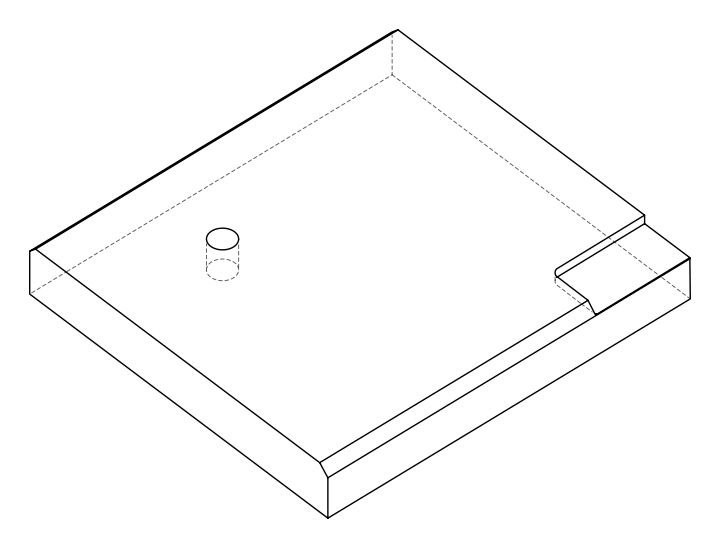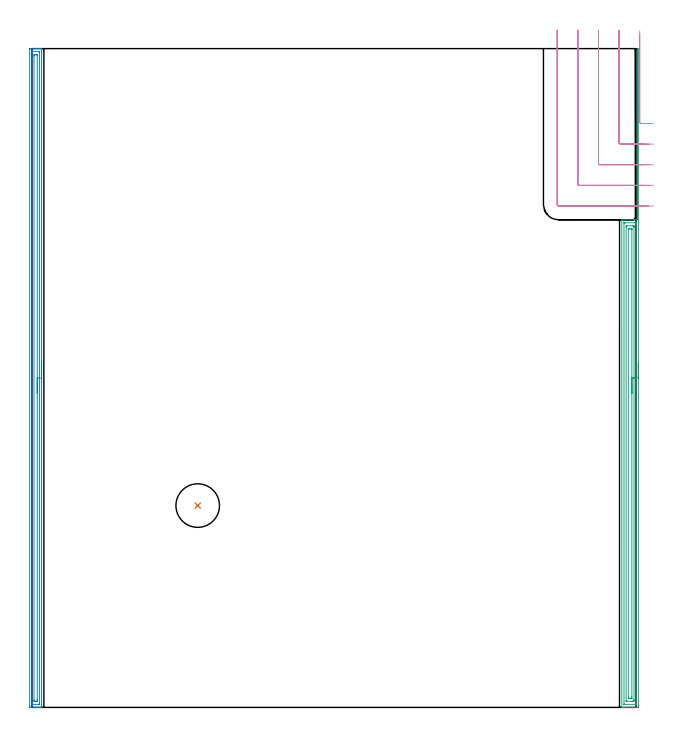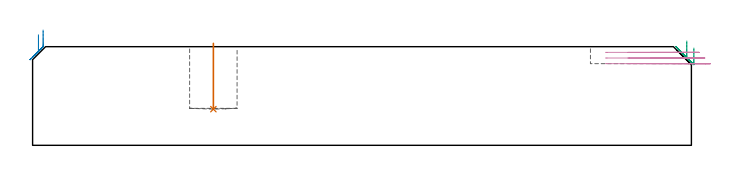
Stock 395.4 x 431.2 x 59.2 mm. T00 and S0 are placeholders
(PLAN: 4 operations, 2 tool changes, 25.9 min)
(1 INDEXABLE_INSERT_DRILL_BLIND_HOLE_FROM_SOLID | STEP1POCKET | NXT0302_028 | 0.16 min | 23686 mm3)
(2 AREA_MILL | FG_CHAMFER_SURFACE | UGT0205_001 | 10.56 min | 13118 mm3)
(3 AREA_MILL_1 | FG_CHAMFER_SURFACE_1 | UGT0205_001 | 11.36 min | 24998 mm3)
(4 MILL_CORNER_NOTCH_RECTANGULAR | CORNER_NOTCH_RECTANGULAR | UGT0201_100 | Follow Part, ap 4.5, ae 75% | 3.82 min | 62653 mm3)
(TOOL NXT0302_028 | Index. Insert Drill 28.5mm [880-D2850L32-03] | D28.5 PA176 FL86 Z2)
(TOOL UGT0205_001 | Chamfer Mill 20 x 3 x 45 deg. | D20 FL50 Z2)
(TOOL UGT0201_100 | End Mill 18 mm | D18 FL22 Z2)
(OP 1 INDEXABLE_INSERT_DRILL_BLIND_HOLE_FROM_SOLID)
G17 G21 G94 G90
T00 M6
G54
G17 G0 G90 X108.5 Y132.1 S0 M3
G43 Z69.2 H1
G94 G81 G98 Z21.7 F250. R61.2
G80
M5
M2
(OP 2 AREA_MILL)
G17 G21 G94 G90
T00 M6
G54
G17 G0 G90 X6.3 Y225.6 S1061 M3
G43 Z69.2 H0
G94 G1 Y225.562 Z68.328 F250.
Y225.448 Z67.463
Y225.259 Z66.612
Y224.997 Z65.78
Y224.663 Z64.974
Y224.26 Z64.2
Y223.791 Z63.464
Y223.26 Z62.772
Y222.671 Z62.129
Y222.028 Z61.539
Y221.336 Z61.008
Y220.6 Z60.54
Y219.826 Z60.137
Y219.02 Z59.803
Y218.188 Z59.541
Y217.336 Z59.352
Y216.472 Z59.238
Y215.6 Z59.2
Y0.178
X6.298 Y0.01 Z59.189
X6.146 Y0.002 Z59.038
X5.988 Y0. Z58.887
X5.731 Z58.631
X5.031 Z57.926
X3.804 Z56.701
X3.277 Z56.172
X2.664 Z55.559
X-1.109 Y0.001 Z51.789
X-1.327 Y0.004 Z51.57
X-1.492 Y0.01 Z51.405
X-1.497 Y0.23 Z51.402
X-1.499 Y0.625 Z51.401
X-1.5 Y1.024 Z51.4
X-1.499 Y430.575 Z51.401
X-1.497 Y430.97 Z51.402
X-1.492 Y431.19 Z51.405
X-1.109 Y431.2 Z51.789
X3.277 Z56.172
X3.804 Z56.701
X4.154 Z57.05
X4.682 Z57.578
X5.031 Z57.926
X5.731 Z58.631
X5.988 Z58.887
X6.146 Y431.198 Z59.038
X6.297 Y431.19 Z59.189
X6.3 Y431.022 Z59.2
Y215.6
X4.886 Z57.786
X4.885 Y2.562 Z57.785
X4.884 Y2.413 Z57.784
X4.879 Y2.042 Z57.779
X4.87 Y2.01 Z57.77
X4.803 Y2.005 Z57.703
X4.695 Y2.001 Z57.595
X0.174 Y2. Z53.074
X-0.015 Y2.002 Z52.885
X-0.049 Y2.005 Z52.851
X-0.079 Y2.011 Z52.821
X-0.081 Y2.055 Z52.819
X-0.085 Y2.264 Z52.815
Y428.638
X-0.084 Y428.787 Z52.816
X-0.079 Y429.158 Z52.821
X-0.07 Y429.19 Z52.83
X-0.003 Y429.195 Z52.897
X0.105 Y429.199 Z53.005
X4.626 Y429.2 Z57.526
X4.815 Y429.198 Z57.715
X4.849 Y429.195 Z57.749
X4.879 Y429.189 Z57.779
X4.881 Y429.145 Z57.781
X4.885 Y428.936 Z57.785
X4.886 Y215.6 Z57.786
X3.471 Z56.371
Y4.897
X3.467 Y4.201 Z56.367
X3.464 Y4.01 Z56.364
X3.277 Y4.006 Z56.177
X2.597 Y4. Z55.497
X2.4 Z55.3
X1.719 Y4.001 Z54.619
X1.523 Y4.005 Z54.423
X1.335 Y4.012 Z54.235
X1.331 Y4.201 Z54.231
X1.329 Y4.398 Z54.229
Y426.303
X1.333 Y426.999 Z54.233
X1.336 Y427.19 Z54.236
X1.523 Y427.194 Z54.423
X2.203 Y427.2 Z55.103
X2.4 Z55.3
X3.081 Y427.199 Z55.981
X3.277 Y427.195 Z56.177
X3.465 Y427.187 Z56.365
X3.469 Y426.999 Z56.369
X3.471 Y426.802 Z56.371
Y215.6
Y214.728 Z56.41
Y213.863 Z56.523
Y213.012 Z56.712
Y212.18 Z56.975
Y211.374 Z57.308
Y210.6 Z57.711
Y209.864 Z58.18
Y209.172 Z58.711
Y208.529 Z59.3
Y207.94 Z59.944
Y207.408 Z60.636
Y206.94 Z61.371
Y206.537 Z62.145
Y206.203 Z62.951
Y205.941 Z63.783
Y205.752 Z64.635
Y205.638 Z65.5
Y205.6 Z66.371
G0 Z69.2
M5
M2
(OP 3 AREA_MILL_1)
G17 G21 G94 G90
T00 M6
G54
G17 G0 G90 X396.9 Y225.6 S1061 M3
G43 Z69.2 H0
Z58.4
G94 G1 Y225.562 Z57.528 F250.
Y225.448 Z56.664
Y225.259 Z55.812
Y224.997 Z54.98
Y224.663 Z54.174
Y224.26 Z53.4
Y223.792 Z52.664
Y223.26 Z51.972
Y222.671 Z51.329
Y222.028 Z50.74
Y221.336 Z50.208
Y220.6 Z49.74
Y219.826 Z49.337
Y219.02 Z49.003
Y218.188 Z48.741
Y217.336 Z48.552
Y216.472 Z48.438
Y215.6 Z48.4
Y0.991
X396.899 Y0.625 Z48.401
X396.895 Y0.103 Z48.403
X396.892 Y0.008 Z48.406
X396.376 Y0. Z48.921
X389.284 Z56.011
X387.864 Z57.432
X387.51 Z57.785
X386.803 Z58.497
X386.518 Z58.782
X386.132 Z59.159
X386.103 Y0.009 Z59.188
X386.1 Y0.178 Z59.2
Y318.842
X386.106 Y319.19 Z59.192
X386.52 Y319.2 Z58.778
X393.892 Z51.408
X394.603 Z50.691
X396.199 Z49.096
X396.299 Z48.999
Y319.735 Z48.998
X396.292 Y319.906 Z48.99
Y320.182
X396.3 Y320.2 Z49.
Y320.23
X396.298 Y320.245 Z48.993
X396.299 Y320.33 Z48.994
X396.3 Y320.386 Z48.997
Y320.454 Z49.
Y431.021
X396.304 Y431.19 Z48.989
X396.361 Y431.2 Z48.939
X396.556 Z48.743
X396.892 Y431.19 Z48.405
X396.9 Y431.113 Z48.4
Y215.6
X395.486 Z49.814
Y2.417
X395.484 Y2.191 Z49.816
X395.482 Y2.08 Z49.818
X395.479 Y2.027 Z49.821
X395.473 Y2.01 Z49.827
X395.422 Y2.008 Z49.878
X395.012 Y2.001 Z50.288
X387.92 Y2. Z57.381
X387.655 Y2.004 Z57.645
X387.54 Y2.008 Z57.76
X387.522 Y2.01 Z57.778
X387.52 Y2.027 Z57.78
X387.517 Y2.08 Z57.783
X387.515 Y2.19 Z57.785
X387.514 Y317.054 Z57.786
X387.519 Y317.164 Z57.781
X387.52 Y317.183 Z57.78
X387.624 Y317.19 Z57.676
X387.817 Y317.195 Z57.483
X388.107 Y317.199 Z57.193
X388.252 Y317.2 Z57.048
X394.603 Z50.697
X395.349 Y317.196 Z49.951
X395.418 Y317.19 Z49.882
X395.484 Y317.06 Z49.816
X395.485 Y317.054 Z49.815
X395.486 Y316.164 Z49.814
Y215.6
X394.072 Z51.228
X394.071 Y5.095 Z51.229
X394.07 Y4.738 Z51.23
X394.067 Y4.201 Z51.233
X394.065 Y4.031 Z51.235
X393.907 Y4.009 Z51.393
X393.717 Y4.005 Z51.583
X393.029 Y4. Z52.271
X392.83 Z52.47
X389.483 Z55.817
X389.284 Y4.001 Z56.017
X389.084 Y4.003 Z56.216
X388.952 Y4.007 Z56.348
X388.934 Y4.01 Z56.366
X388.932 Y4.015 Z56.368
X388.93 Y4.038 Z56.37
X388.929 Y4.081 Z56.371
Y4.201
Y314.372
X388.93 Y314.729 Z56.37
X388.934 Y315.088 Z56.366
X388.935 Y315.182 Z56.365
X388.976 Y315.19 Z56.324
X389.078 Y315.194 Z56.222
X389.284 Y315.199 Z56.017
X389.349 Y315.2 Z55.951
X392.83 Z52.47
X393.717 Y315.198 Z51.583
X393.785 Y315.197 Z51.515
X394.065 Y315.176 Z51.235
X394.067 Y315.099 Z51.233
X394.07 Y314.91 Z51.23
X394.071 Y314.372 Z51.229
X394.072 Y314.014 Z51.228
Y215.6
X392.657 Z52.643
Y6.882
X392.654 Y6.166 Z52.646
X392.651 Y6.06 Z52.649
X392.648 Y6.01 Z52.652
X392.599 Y6.008 Z52.701
X392.381 Y6.004 Z52.919
X391.943 Y6. Z53.357
X391.057 Z54.243
X390.616 Y6.004 Z54.684
X390.402 Y6.008 Z54.898
X390.354 Y6.01 Z54.946
X390.35 Y6.045 Z54.95
X390.347 Y6.109 Z54.953
X390.343 Y6.708 Z54.957
Y6.882
Y312.944
X390.345 Y313.124 Z54.955
X390.347 Y313.168 Z54.953
X390.349 Y313.184 Z54.951
X390.361 Y313.19 Z54.939
X390.45 Y313.196 Z54.85
X391.057 Y313.199 Z54.243
X391.333 Y313.2 Z53.967
X391.943 Y313.199 Z53.357
X392.221 Y313.198 Z53.079
X392.611 Y313.19 Z52.689
X392.651 Y313.186 Z52.649
X392.653 Y313.133 Z52.647
X392.655 Y313.008 Z52.645
X392.657 Y312.759 Z52.643
Y312.584
Y215.6
Y214.728 Z52.681
Y213.864 Z52.795
Y213.012 Z52.983
Y212.18 Z53.246
Y211.374 Z53.58
Y210.6 Z53.982
Y209.864 Z54.451
Y209.172 Z54.982
Y208.529 Z55.572
Y207.94 Z56.215
Y207.408 Z56.907
Y206.94 Z57.643
Y206.537 Z58.417
Y206.203 Z59.222
Y205.941 Z60.054
Y205.752 Z60.906
Y205.638 Z61.771
Y205.6 Z62.643
G0 Z69.2
M5
M2
(OP 4 MILL_CORNER_NOTCH_RECTANGULAR)
G17 G21 G94 G90
T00 M6
G54
G17 G0 G90 X384.3 Y443.2 S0 M3
G43 Z69.2 H0
Z55.8
G94 G1 Y440.2 F250.
Y369.595 F500.
G3 X385.195 Y368.7 R0.9
G1 X397.
X400. F250.
G0 Z69.2
X370.8 Y443.2
Z55.8
G1 Y440.2
Y356.095 F500.
G3 X371.695 Y355.2 R0.9
G1 X397.
X400. F250.
G0 Z69.2
X357.3 Y443.2
Z55.8
G1 Y440.2
Y342.595 F500.
G3 X358.195 Y341.7 R0.9
G1 X397.
X400. F250.
G0 Z69.2
X343.8 Y443.2
Z55.8
G1 Y440.2
Y329.095 F500.
G3 X344.695 Y328.2 R0.9
G1 X397.
X400. F250.
G0 Z69.2
X397.8 Y440.527
Z52.4
G1 Y437.527
Y383.094 F500.
G3 X398.694 Y382.2 R0.9
G1 X400.4
X403.4 F250.
G0 Z69.2
X384.3 Y443.2
Z52.4
G1 Y440.2
Y369.595 F500.
G3 X385.195 Y368.7 R0.9
G1 X400.4
X403.4 F250.
G0 Z69.2
X370.8 Y443.2
Z52.4
G1 Y440.2
Y356.095 F500.
G3 X371.695 Y355.2 R0.9
G1 X400.4
X403.4 F250.
G0 Z69.2
X357.3 Y443.2
Z52.4
G1 Y440.2
Y342.595 F500.
G3 X358.195 Y341.7 R0.9
G1 X400.4
X403.4 F250.
G0 Z69.2
X343.8 Y443.2
Z52.4
G1 Y440.2
Y329.095 F500.
G3 X344.695 Y328.2 R0.9
G1 X400.4
X403.4 F250.
G0 Z69.2
X397.8 Y442.685
Z49.
G1 Y439.685
Y383.094 F500.
G3 X398.694 Y382.2 R0.9
G1 X403.799
X406.799 F250.
G0 Z69.2
X384.3 Y443.2
Z49.
G1 Y440.2
Y369.595 F500.
G3 X385.195 Y368.7 R0.9
G1 X403.799
X406.799 F250.
G0 Z69.2
X370.8 Y443.2
Z49.
G1 Y440.2
Y356.095 F500.
G3 X371.695 Y355.2 R0.9
G1 X403.799
X406.799 F250.
G0 Z69.2
X357.3 Y443.2
Z49.
G1 Y440.2
Y342.595 F500.
G3 X358.195 Y341.7 R0.9
G1 X403.799
X406.799 F250.
G0 Z69.2
X343.8 Y443.2
Z49.
G1 Y440.2
Y329.095 F500.
G3 X344.695 Y328.2 R0.9
G1 X403.799
X406.799 F250.
G0 Z69.2
M5
M2
